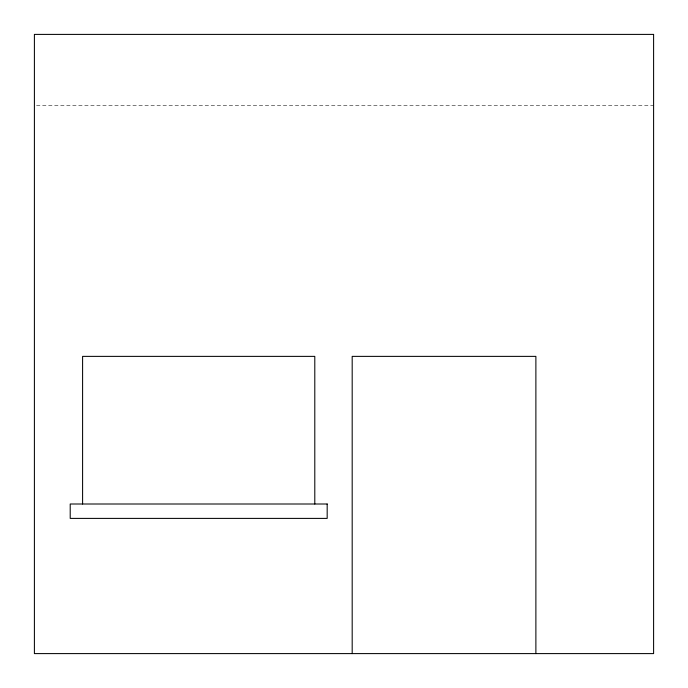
<?xml version="1.0" encoding="UTF-8"?>
<svg xmlns="http://www.w3.org/2000/svg" width="688" height="688" viewBox="0 0 688 688"><rect width="100%" height="100%" fill="white"/><g stroke="black" fill="none" stroke-linecap="round" stroke-linejoin="round"><path stroke-width="0.52" stroke-dasharray="3.44 2.58" d="M36.55 105.608L653.6 105.608"/><path stroke-width="1.03" d="M535.883 653.6L535.883 356.375L352.187 356.375L352.187 653.6M314.794 504.003L314.794 356.375L82.594 356.375L82.594 504.003M653.6 34.4L34.4 34.4L34.4 653.6L653.6 653.6L653.6 34.4M327.178 504.003L70.21 504.003L70.21 518.399L327.178 518.399L327.178 504.003"/></g></svg>
